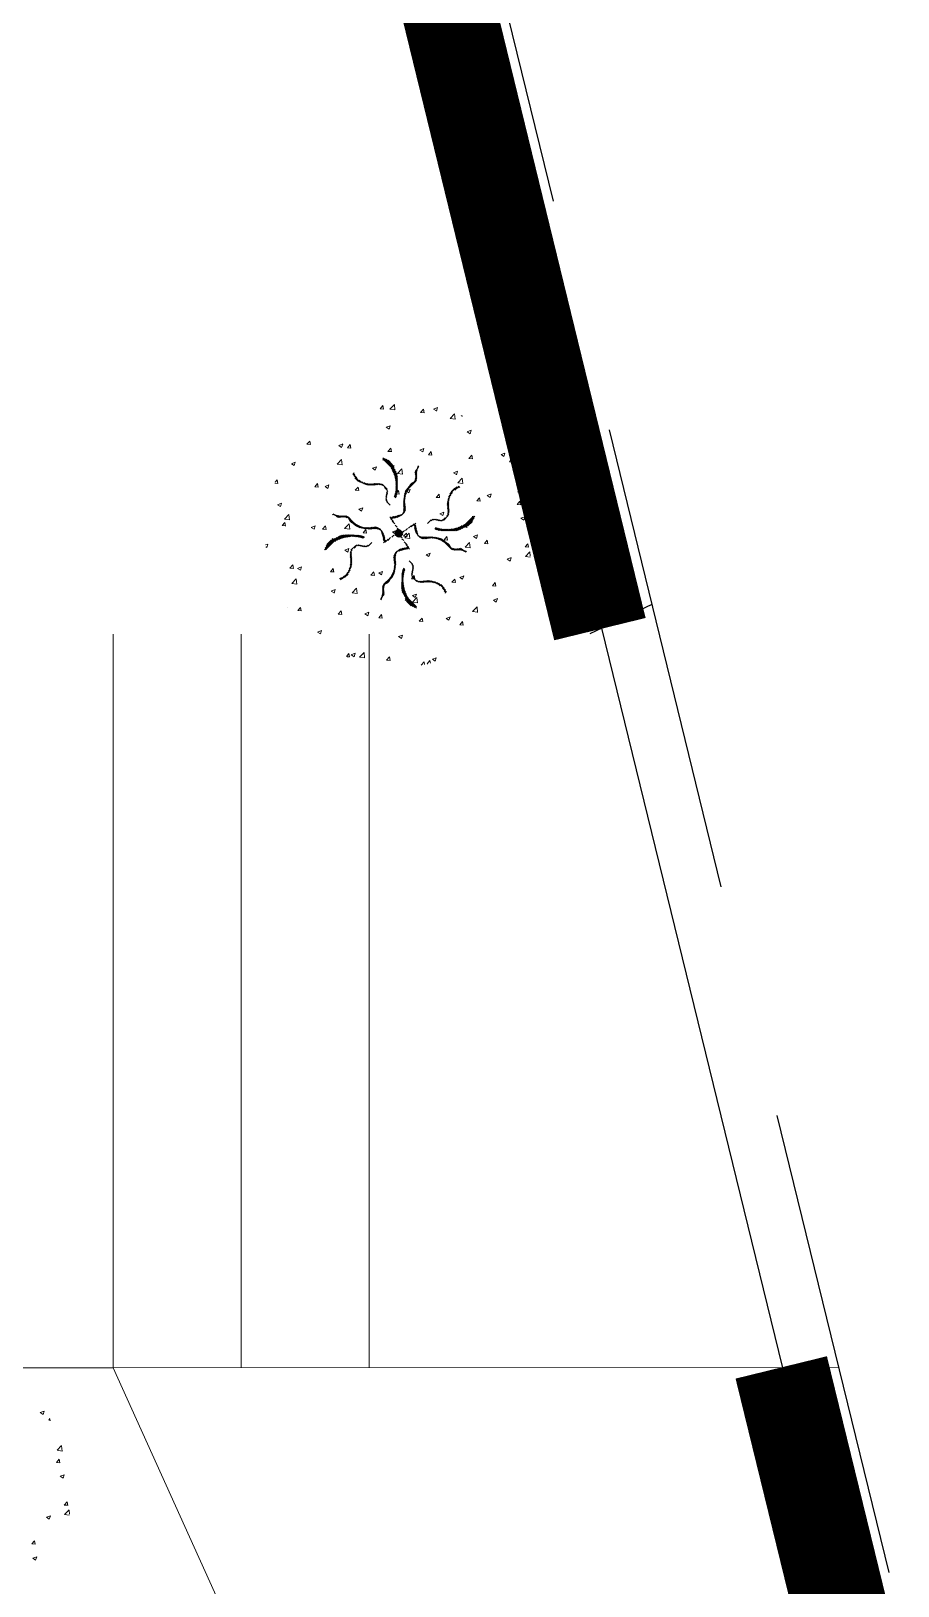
# Model space of a CAD drawing. Header units: metres. Extents: x -8 to 247, y -4 to 148.
# Drawn here: x 229.27 to 233.87, y 94.24 to 102.5 of the extents above; entities that cross this region are included whole.
import ezdxf

# ---------------------------------------------------------------- set-up
doc = ezdxf.new("R2010")
doc.units = ezdxf.units.M
doc.header["$LTSCALE"] = 5
doc.linetypes.add('DISCONTINU', pattern=[0.75, 0.5, -0.25])
doc.layers.add('800 Espace-vert', color=8, linetype='Continuous', lineweight=5)
doc.layers.add('801 ABRES JARDINS', color=8, linetype='Continuous', lineweight=0)
doc.layers.add('_contour jardin', color=3, linetype='Continuous')
doc.layers.add('limite de propriété', color=7, linetype='Continuous')

msp = doc.modelspace()

# ---------------------------------------------------------------- linework, layer by layer
at = {"layer": '800 Espace-vert', "color": 8, "linetype": 'Continuous'}
for p, q in [((229.7041, 95.402), (229.7041, 99.2987)), ((230.3841, 95.4022), (230.3841, 99.2987)), ((231.0641, 95.4025), (231.0641, 99.2987)), ((228.1702, 95.4013), (233.5583, 95.4035))]:
    msp.add_line(p, q, dxfattribs=at)
at = {"layer": '800 Espace-vert', "color": 8}
msp.add_lwpolyline([(239.6511, 60.6618), (235.4562, 73.6423), (234.1494, 83.4617), (234.014, 84.5575), (231.5675, 91.2779), (229.7041, 95.402), (229.7041, 95.402), (228.1702, 95.4013), (228.1702, 90.1552), (230.9441, 90.1552), (230.9441, 78.1052), (230.9441, 66.0552)], dxfattribs=at)
at = {"layer": '801 ABRES JARDINS', "color": 8}
for p, q in [((231.122, 100.4957), (231.1365, 100.5129)), ((231.122, 100.4957), (231.14, 100.4941)), ((231.14, 100.4939), (231.1365, 100.5127)), ((231.1741, 100.4944), (231.1975, 100.5188)), ((231.1741, 100.4944), (231.2008, 100.4903)), ((231.2008, 100.4901), (231.1975, 100.5186)), ((231.3372, 100.4769), (231.3517, 100.4941)), ((231.3372, 100.4769), (231.3552, 100.4753)), ((231.3552, 100.475), (231.3517, 100.4938)), ((231.4064, 100.4946), (231.4274, 100.5026)), ((231.4064, 100.4946), (231.4213, 100.4845)), ((231.4213, 100.4843), (231.4274, 100.5024)), ((231.4943, 100.4448), (231.5177, 100.4691)), ((231.4943, 100.4448), (231.521, 100.4406)), ((231.521, 100.4404), (231.5177, 100.4689)), ((231.5524, 100.458), (231.5547, 100.4608)), ((231.5524, 100.458), (231.5613, 100.4572)), ((231.1543, 100.3978), (231.1753, 100.4059)), ((231.1543, 100.3978), (231.1692, 100.3877)), ((231.1692, 100.3875), (231.1753, 100.4056)), ((231.5854, 100.3738), (231.6064, 100.3818)), ((231.5854, 100.3738), (231.6004, 100.3637)), ((231.6004, 100.3635), (231.6065, 100.3816)), ((230.7333, 100.3077), (230.7478, 100.3249)), ((230.7333, 100.3077), (230.7512, 100.3061)), ((230.7512, 100.3059), (230.7478, 100.3247)), ((230.9022, 100.301), (230.9232, 100.3091)), ((230.9022, 100.301), (230.9172, 100.291)), ((230.9172, 100.2907), (230.9232, 100.3089)), ((230.9485, 100.2888), (230.963, 100.3061)), ((230.9485, 100.2888), (230.9664, 100.2873)), ((230.9664, 100.287), (230.963, 100.3058)), ((231.1637, 100.27), (231.1781, 100.2873)), ((231.1816, 100.2682), (231.1781, 100.287)), ((231.3334, 100.277), (231.3544, 100.2851)), ((231.3334, 100.277), (231.3483, 100.267)), ((231.3483, 100.2667), (231.3544, 100.2848)), ((230.6502, 100.2043), (230.6712, 100.2124)), ((230.6502, 100.2043), (230.6651, 100.1942)), ((230.6651, 100.194), (230.6712, 100.2121)), ((230.8937, 100.2022), (230.9171, 100.2265)), ((230.8937, 100.2022), (230.9204, 100.198)), ((230.9204, 100.1978), (230.9171, 100.2263)), ((231.2023, 100.1695), (231.1362, 100.2356)), ((231.2076, 100.1589), (231.1367, 100.2298)), ((231.1379, 100.2232), (231.1371, 100.224)), ((231.1967, 100.1804), (231.1451, 100.232)), ((231.1924, 100.19), (231.1547, 100.2277)), ((231.1637, 100.27), (231.1816, 100.2685)), ((231.1885, 100.1992), (231.1644, 100.2233)), ((231.1965, 100.1912), (231.1927, 100.195)), ((231.328, 100.187), (231.3225, 100.1924)), ((231.3788, 100.2512), (231.3933, 100.2684)), ((231.3788, 100.2512), (231.3968, 100.2496)), ((231.3968, 100.2494), (231.3933, 100.2682)), ((231.594, 100.2324), (231.6085, 100.2496)), ((231.594, 100.2324), (231.612, 100.2308)), ((231.612, 100.2306), (231.6085, 100.2494)), ((231.7645, 100.253), (231.7855, 100.2611)), ((231.7645, 100.253), (231.7794, 100.2429)), ((231.7794, 100.2427), (231.7855, 100.2608)), ((231.8092, 100.2135), (231.8157, 100.2213)), ((231.8092, 100.2135), (231.8214, 100.2125)), ((230.5643, 100.1062), (230.5742, 100.1181)), ((230.5777, 100.099), (230.5742, 100.1178)), ((230.9981, 100.1297), (230.9769, 100.1509)), ((230.9884, 100.1448), (230.9792, 100.1539)), ((231.0185, 100.104), (230.9815, 100.1411)), ((230.9834, 100.1551), (230.9822, 100.1562)), ((231.0067, 100.1105), (230.9882, 100.1291)), ((231.0277, 100.1001), (231.0101, 100.1177)), ((231.0813, 100.1803), (231.1023, 100.1883)), ((231.0813, 100.1803), (231.0962, 100.1702)), ((231.0962, 100.17), (231.1023, 100.1881)), ((231.2112, 100.15), (231.1801, 100.181)), ((231.2132, 100.1426), (231.1868, 100.169)), ((231.2143, 100.1362), (231.1914, 100.1592)), ((231.1947, 100.1877), (231.1924, 100.19)), ((231.2149, 100.1304), (231.1948, 100.1504)), ((231.2152, 100.1248), (231.1976, 100.1424)), ((231.2152, 100.1194), (231.1997, 100.1349)), ((231.2152, 100.1142), (231.2015, 100.1279)), ((231.215, 100.109), (231.2029, 100.1212)), ((231.2149, 100.1038), (231.204, 100.1148)), ((231.2139, 100.1525), (231.2373, 100.1769)), ((231.2139, 100.1525), (231.2406, 100.1484)), ((231.2406, 100.1482), (231.2373, 100.1767)), ((231.3087, 100.1055), (231.3035, 100.1107)), ((231.311, 100.1085), (231.3054, 100.1141)), ((231.313, 100.1118), (231.3068, 100.1181)), ((231.3171, 100.1501), (231.3072, 100.16)), ((231.3172, 100.1448), (231.3075, 100.1544)), ((231.3147, 100.1154), (231.3078, 100.1224)), ((231.3173, 100.1552), (231.308, 100.1645)), ((231.3173, 100.1394), (231.3086, 100.148)), ((231.3159, 100.1195), (231.3086, 100.1268)), ((231.3167, 100.124), (231.3093, 100.1314)), ((231.3173, 100.134), (231.3095, 100.1418)), ((231.3177, 100.1601), (231.3097, 100.1682)), ((231.3172, 100.1289), (231.3097, 100.1363)), ((231.3185, 100.1646), (231.3118, 100.1714)), ((231.3196, 100.1689), (231.314, 100.1744)), ((231.3209, 100.1729), (231.3163, 100.1775)), ((231.3224, 100.1767), (231.3183, 100.1807)), ((231.3241, 100.1803), (231.32, 100.1843)), ((231.326, 100.1837), (231.3214, 100.1883)), ((231.5124, 100.1562), (231.5335, 100.1643)), ((231.5124, 100.1562), (231.5274, 100.1462)), ((231.5274, 100.1459), (231.5335, 100.1641)), ((231.5341, 100.1029), (231.5574, 100.1272)), ((231.5607, 100.0985), (231.5574, 100.127)), ((230.562, 100.1006), (230.5777, 100.0993)), ((230.7749, 100.082), (230.7894, 100.0993)), ((230.7749, 100.082), (230.7929, 100.0804)), ((230.7929, 100.0802), (230.7894, 100.099)), ((230.8292, 100.0835), (230.8502, 100.0916)), ((230.8292, 100.0835), (230.8442, 100.0734)), ((230.8442, 100.0732), (230.8503, 100.0913)), ((230.9901, 100.0632), (231.0046, 100.0804)), ((230.9901, 100.0632), (231.008, 100.0616)), ((231.008, 100.0614), (231.0046, 100.0802)), ((231.0363, 100.0968), (231.0251, 100.108)), ((231.0442, 100.0942), (231.0346, 100.1039)), ((231.0514, 100.0923), (231.0424, 100.1013)), ((231.0579, 100.0911), (231.0494, 100.0997)), ((231.064, 100.0904), (231.0557, 100.0986)), ((231.0697, 100.0899), (231.0617, 100.098)), ((231.0752, 100.0898), (231.0673, 100.0977)), ((231.0804, 100.0898), (231.0726, 100.0976)), ((231.0855, 100.09), (231.0778, 100.0978)), ((231.0905, 100.0904), (231.0828, 100.098)), ((231.0953, 100.0909), (231.0878, 100.0984)), ((231.1, 100.0914), (231.0928, 100.0987)), ((231.1047, 100.0921), (231.0978, 100.099)), ((231.1094, 100.0926), (231.1028, 100.0992)), ((231.1144, 100.093), (231.108, 100.0993)), ((231.1198, 100.0929), (231.1135, 100.0992)), ((231.1262, 100.0918), (231.1193, 100.0987)), ((231.1352, 100.0881), (231.1258, 100.0975)), ((231.1593, 100.0693), (231.1336, 100.095)), ((231.1616, 100.0617), (231.1451, 100.0782)), ((231.1568, 100.024), (231.1524, 100.0285)), ((231.1575, 100.0287), (231.1531, 100.033)), ((231.1584, 100.0331), (231.1539, 100.0376)), ((231.1594, 100.0374), (231.1547, 100.0421)), ((231.1604, 100.0417), (231.1556, 100.0465)), ((231.1612, 100.0461), (231.1565, 100.0508)), ((231.1619, 100.0508), (231.1574, 100.0553)), ((231.1622, 100.0558), (231.1576, 100.0604)), ((231.2057, 100.0229), (231.1971, 100.0315)), ((231.2071, 100.0267), (231.1985, 100.0354)), ((231.2085, 100.0307), (231.1998, 100.0394)), ((231.2097, 100.0348), (231.201, 100.0435)), ((231.2109, 100.0389), (231.202, 100.0478)), ((231.2119, 100.0432), (231.203, 100.0521)), ((231.2127, 100.0477), (231.2038, 100.0566)), ((231.2134, 100.0523), (231.2046, 100.0611)), ((231.2148, 100.0986), (231.2048, 100.1086)), ((231.2139, 100.0571), (231.2052, 100.0658)), ((231.2053, 100.0444), (231.2198, 100.0616)), ((231.2053, 100.0444), (231.2232, 100.0428)), ((231.2147, 100.0934), (231.2055, 100.1027)), ((231.2143, 100.0621), (231.2057, 100.0707)), ((231.2147, 100.0881), (231.2059, 100.0969)), ((231.2145, 100.0671), (231.206, 100.0756)), ((231.2147, 100.0828), (231.2062, 100.0913)), ((231.2146, 100.0723), (231.2062, 100.0807)), ((231.2147, 100.0775), (231.2063, 100.0859)), ((231.2232, 100.0426), (231.2198, 100.0614)), ((231.2547, 100.0216), (231.2489, 100.0274)), ((231.2555, 100.0262), (231.2496, 100.032)), ((231.2563, 100.0306), (231.2504, 100.0365)), ((231.2574, 100.0348), (231.2512, 100.041)), ((231.2586, 100.0389), (231.2522, 100.0453)), ((231.2599, 100.0429), (231.2532, 100.0496)), ((231.2614, 100.0468), (231.2544, 100.0537)), ((231.263, 100.0505), (231.2558, 100.0576)), ((231.2647, 100.0541), (231.2574, 100.0613)), ((231.2665, 100.0575), (231.2593, 100.0648)), ((231.2604, 100.0595), (231.2814, 100.0675)), ((231.2604, 100.0595), (231.2753, 100.0494)), ((231.2684, 100.0609), (231.2613, 100.068)), ((231.2704, 100.0642), (231.2635, 100.0711)), ((231.2725, 100.0674), (231.2659, 100.0741)), ((231.2747, 100.0705), (231.2682, 100.077)), ((231.277, 100.0735), (231.2706, 100.0799)), ((231.2794, 100.0765), (231.273, 100.0829)), ((231.2819, 100.0793), (231.2753, 100.0859)), ((231.2753, 100.0492), (231.2814, 100.0673)), ((231.2844, 100.0821), (231.2774, 100.089)), ((231.287, 100.0848), (231.2795, 100.0922)), ((231.2897, 100.0874), (231.2817, 100.0954)), ((231.2924, 100.09), (231.2842, 100.0982)), ((231.2952, 100.0925), (231.287, 100.1006)), ((231.298, 100.095), (231.2904, 100.1026)), ((231.3008, 100.0975), (231.294, 100.1043)), ((231.3036, 100.1), (231.2976, 100.106)), ((231.3062, 100.1027), (231.3009, 100.108)), ((231.4205, 100.0255), (231.4349, 100.0428)), ((231.4384, 100.0237), (231.4349, 100.0425)), ((231.4833, 100.0179), (231.493, 100.0275)), ((231.4859, 100.0258), (231.4971, 100.037)), ((231.4892, 100.0344), (231.5069, 100.052)), ((231.4932, 100.0436), (231.5302, 100.0806)), ((231.4996, 100.0554), (231.5182, 100.0739)), ((231.5188, 100.064), (231.54, 100.0852)), ((231.5339, 100.0737), (231.543, 100.0829)), ((231.5341, 100.1029), (231.5607, 100.0987)), ((231.5442, 100.0787), (231.5453, 100.0799)), ((231.6915, 100.0355), (231.7125, 100.0435)), ((231.6915, 100.0355), (231.7064, 100.0254)), ((231.7064, 100.0251), (231.7125, 100.0433)), ((231.8542, 100.0532), (231.8776, 100.0776)), ((231.8542, 100.0532), (231.8809, 100.0491)), ((231.8809, 100.0489), (231.8776, 100.0774)), ((230.5772, 99.9867), (230.5982, 99.9948)), ((230.5772, 99.9867), (230.5921, 99.9767)), ((230.5921, 99.9764), (230.5982, 99.9946)), ((231.0083, 99.9627), (231.0293, 99.9708)), ((231.0083, 99.9627), (231.0232, 99.9527)), ((231.0232, 99.9524), (231.0293, 99.9705)), ((231.1577, 100.0126), (231.1517, 100.0186)), ((231.1567, 100.0189), (231.1518, 100.0237)), ((231.1616, 100.0034), (231.1525, 100.0125)), ((231.1757, 99.9839), (231.1557, 100.0039)), ((231.2495, 99.9419), (231.2444, 99.9471)), ((231.2517, 99.945), (231.2455, 99.9513)), ((231.2546, 99.9899), (231.2461, 99.9984)), ((231.2541, 99.9957), (231.2462, 100.0036)), ((231.2555, 99.9837), (231.2462, 99.993)), ((231.2537, 99.9484), (231.2462, 99.9558)), ((231.2564, 99.9775), (231.2465, 99.9874)), ((231.2537, 100.0014), (231.2466, 100.0085)), ((231.2553, 99.9521), (231.2467, 99.9606)), ((231.2571, 99.9715), (231.2468, 99.9818)), ((231.2574, 99.9659), (231.247, 99.9763)), ((231.2565, 99.9562), (231.247, 99.9657)), ((231.2537, 100.0067), (231.2471, 100.0133)), ((231.2572, 99.9608), (231.2471, 99.9709)), ((231.2538, 100.0119), (231.2476, 100.0181)), ((231.2542, 100.0168), (231.2483, 100.0228)), ((231.4205, 100.0255), (231.4384, 100.024)), ((231.4395, 99.9387), (231.4605, 99.9468)), ((231.4544, 99.9284), (231.4605, 99.9465)), ((231.4789, 99.9869), (231.4868, 99.9948)), ((231.4789, 99.9817), (231.4867, 99.9895)), ((231.4791, 99.9924), (231.4871, 100.0004)), ((231.4792, 99.9766), (231.4869, 99.9843)), ((231.4795, 99.9981), (231.4877, 100.0064)), ((231.4795, 99.9716), (231.4872, 99.9793)), ((231.48, 99.9668), (231.4875, 99.9743)), ((231.4802, 100.0042), (231.4888, 100.0127)), ((231.4806, 99.9621), (231.4878, 99.9693)), ((231.4812, 99.9574), (231.4881, 99.9643)), ((231.4815, 100.0107), (231.4904, 100.0197)), ((231.4817, 99.9527), (231.4884, 99.9593)), ((231.482, 99.9423), (231.4883, 99.9486)), ((231.4821, 99.9477), (231.4885, 99.9541)), ((231.6356, 100.0067), (231.6501, 100.0239)), ((231.6356, 100.0067), (231.6536, 100.0051)), ((231.6536, 100.0049), (231.6501, 100.0237)), ((231.8508, 99.9879), (231.8653, 100.0051)), ((231.8508, 99.9879), (231.8688, 99.9863)), ((231.8688, 99.9861), (231.8653, 100.0049)), ((230.6014, 99.8752), (230.6158, 99.8924)), ((230.6014, 99.8752), (230.6193, 99.8736)), ((230.6133, 99.9099), (230.6367, 99.9343)), ((230.6133, 99.9099), (230.64, 99.9058)), ((230.6193, 99.8734), (230.6158, 99.8922)), ((230.64, 99.9056), (230.6367, 99.9341)), ((230.7562, 99.866), (230.7773, 99.874)), ((230.7562, 99.866), (230.7712, 99.8559)), ((230.7712, 99.8557), (230.7773, 99.8738)), ((230.8166, 99.8564), (230.831, 99.8736)), ((230.8345, 99.8545), (230.831, 99.8734)), ((230.8751, 99.9388), (230.8697, 99.9334)), ((230.8784, 99.9368), (230.8738, 99.9323)), ((230.8818, 99.935), (230.8778, 99.9309)), ((230.8854, 99.9333), (230.8814, 99.9292)), ((230.8892, 99.9318), (230.8846, 99.9272)), ((230.8932, 99.9304), (230.8877, 99.9249)), ((230.8975, 99.9294), (230.8907, 99.9227)), ((230.902, 99.9286), (230.8939, 99.9206)), ((230.9069, 99.9282), (230.8976, 99.9189)), ((230.912, 99.928), (230.9021, 99.9181)), ((230.9173, 99.928), (230.9077, 99.9184)), ((230.9227, 99.9281), (230.9141, 99.9195)), ((230.9281, 99.9282), (230.9203, 99.9204)), ((230.9332, 99.928), (230.9258, 99.9206)), ((230.9381, 99.9276), (230.9307, 99.9202)), ((230.9335, 99.8603), (230.9569, 99.8846)), ((230.9426, 99.9268), (230.9353, 99.9195)), ((230.9467, 99.9256), (230.9397, 99.9186)), ((230.9503, 99.9239), (230.944, 99.9176)), ((230.9536, 99.9219), (230.948, 99.9163)), ((230.9566, 99.9196), (230.9514, 99.9144)), ((230.9594, 99.9171), (230.9541, 99.9118)), ((230.9621, 99.9144), (230.9561, 99.9085)), ((230.9602, 99.8559), (230.9569, 99.8844)), ((230.9646, 99.9117), (230.9578, 99.9049)), ((230.9671, 99.9089), (230.9595, 99.9013)), ((230.9696, 99.9061), (230.9615, 99.8979)), ((230.9721, 99.9033), (230.9639, 99.8951)), ((230.9747, 99.9006), (230.9667, 99.8926)), ((230.9773, 99.8979), (230.9699, 99.8904)), ((230.98, 99.8953), (230.9731, 99.8883)), ((230.9828, 99.8927), (230.9762, 99.8861)), ((230.9856, 99.8903), (230.9792, 99.8839)), ((230.9886, 99.8879), (230.9822, 99.8815)), ((230.9916, 99.8856), (230.9851, 99.8791)), ((230.9947, 99.8834), (230.988, 99.8767)), ((230.9979, 99.8813), (230.991, 99.8744)), ((231.0012, 99.8793), (230.9941, 99.8722)), ((231.0046, 99.8774), (230.9973, 99.8702)), ((231.008, 99.8756), (231.0008, 99.8683)), ((231.0116, 99.8739), (231.0045, 99.8667)), ((231.0153, 99.8723), (231.0084, 99.8653)), ((231.0192, 99.8708), (231.0125, 99.8641)), ((231.0232, 99.8695), (231.0168, 99.8631)), ((231.0273, 99.8683), (231.0211, 99.8621)), ((231.0315, 99.8672), (231.0256, 99.8613)), ((231.0359, 99.8663), (231.0301, 99.8605)), ((231.0405, 99.8656), (231.0347, 99.8598)), ((231.0453, 99.8651), (231.0393, 99.8591)), ((231.0502, 99.8647), (231.044, 99.8585)), ((231.0554, 99.8646), (231.0488, 99.858)), ((231.0607, 99.8646), (231.0536, 99.8575)), ((231.0664, 99.8649), (231.0585, 99.8571)), ((231.0722, 99.8655), (231.0637, 99.857)), ((231.0784, 99.8664), (231.0691, 99.8571)), ((231.0846, 99.8673), (231.0747, 99.8573)), ((231.0906, 99.868), (231.0803, 99.8577)), ((231.0962, 99.8683), (231.0858, 99.8579)), ((231.1013, 99.8681), (231.0912, 99.858)), ((231.1059, 99.8674), (231.0964, 99.8579)), ((231.11, 99.8662), (231.1015, 99.8576)), ((231.1137, 99.8645), (231.1063, 99.8571)), ((231.1171, 99.8626), (231.1108, 99.8563)), ((231.1865, 99.9095), (231.1732, 99.9228)), ((231.1933, 99.8974), (231.1773, 99.9134)), ((231.1871, 99.9143), (231.1822, 99.9191)), ((231.1919, 99.9147), (231.1839, 99.9227)), ((231.2009, 99.8845), (231.1861, 99.8993)), ((231.1966, 99.9153), (231.1887, 99.9232)), ((231.2013, 99.9159), (231.1935, 99.9237)), ((231.2058, 99.9167), (231.1981, 99.9244)), ((231.2101, 99.9177), (231.2025, 99.9253)), ((231.2132, 99.8669), (231.2026, 99.8775)), ((231.2143, 99.9189), (231.2067, 99.9265)), ((231.2182, 99.9202), (231.2107, 99.9278)), ((231.2208, 99.854), (231.2126, 99.8622)), ((231.222, 99.9217), (231.2146, 99.9292)), ((231.2257, 99.9234), (231.2186, 99.9305)), ((231.2292, 99.9252), (231.2228, 99.9316)), ((231.2325, 99.9271), (231.2271, 99.9326)), ((231.2358, 99.9292), (231.2312, 99.9337)), ((231.2388, 99.9314), (231.235, 99.9352)), ((231.2418, 99.9338), (231.2383, 99.9373)), ((231.2445, 99.9363), (231.2409, 99.94)), ((231.2471, 99.939), (231.2429, 99.9433)), ((231.2736, 99.8612), (231.2884, 99.876)), ((231.2865, 99.8688), (231.3025, 99.8848)), ((231.2986, 99.8756), (231.312, 99.8889)), ((231.3034, 99.875), (231.3083, 99.8799)), ((231.3038, 99.8702), (231.3119, 99.8782)), ((231.3044, 99.8655), (231.3123, 99.8734)), ((231.3051, 99.8608), (231.3129, 99.8686)), ((231.3059, 99.8563), (231.3136, 99.864)), ((231.373, 99.8864), (231.393, 99.9064)), ((231.3925, 99.9005), (231.4016, 99.9096)), ((231.4017, 99.9044), (231.4077, 99.9104)), ((231.408, 99.9054), (231.4129, 99.9103)), ((231.412, 99.8564), (231.4206, 99.865)), ((231.4131, 99.9053), (231.4176, 99.9097)), ((231.4159, 99.855), (231.4245, 99.8636)), ((231.4178, 99.9046), (231.4221, 99.909)), ((231.4198, 99.8536), (231.4285, 99.8623)), ((231.4222, 99.9037), (231.4267, 99.9082)), ((231.4239, 99.8524), (231.4326, 99.8611)), ((231.4265, 99.9027), (231.4312, 99.9074)), ((231.4308, 99.9017), (231.4356, 99.9065)), ((231.4352, 99.9009), (231.44, 99.9056)), ((231.4395, 99.9387), (231.4544, 99.9286)), ((231.4399, 99.9002), (231.4444, 99.9047)), ((231.4449, 99.8999), (231.4495, 99.9045)), ((231.4508, 99.9005), (231.4673, 99.917)), ((231.4584, 99.9028), (231.4841, 99.9285)), ((231.4772, 99.9269), (231.4866, 99.9363)), ((231.4809, 99.9359), (231.4878, 99.9428)), ((231.5085, 99.8469), (231.524, 99.8624)), ((231.5139, 99.8469), (231.5315, 99.8645)), ((231.5195, 99.8472), (231.5395, 99.8673)), ((231.5254, 99.8478), (231.5483, 99.8707)), ((231.5318, 99.8489), (231.5581, 99.8753)), ((231.5391, 99.8509), (231.5702, 99.882)), ((231.548, 99.8545), (231.6189, 99.9254)), ((231.5586, 99.8598), (231.6247, 99.9259)), ((231.5695, 99.8654), (231.6211, 99.917)), ((231.5768, 99.8674), (231.5791, 99.8697)), ((231.5791, 99.8697), (231.6168, 99.9074)), ((231.5803, 99.8656), (231.5841, 99.8694)), ((231.5883, 99.8736), (231.6124, 99.8977)), ((231.6123, 99.9242), (231.6131, 99.925)), ((231.8706, 99.9147), (231.8916, 99.9227)), ((231.8706, 99.9147), (231.8855, 99.9046)), ((231.8855, 99.9044), (231.8916, 99.9225)), ((230.8166, 99.8564), (230.8345, 99.8548)), ((230.8926, 99.8131), (230.8265, 99.7471)), ((230.8817, 99.8075), (230.8301, 99.7559)), ((230.9032, 99.8185), (230.8323, 99.7476)), ((230.8721, 99.8032), (230.8344, 99.7656)), ((230.8629, 99.7993), (230.8388, 99.7752)), ((230.8709, 99.8074), (230.8671, 99.8036)), ((230.8744, 99.8056), (230.8721, 99.8032)), ((230.9121, 99.8221), (230.8811, 99.791)), ((230.9195, 99.8241), (230.8931, 99.7977)), ((230.9259, 99.8252), (230.9029, 99.8023)), ((230.9317, 99.8258), (230.9117, 99.8057)), ((230.9373, 99.826), (230.9197, 99.8084)), ((230.9427, 99.8261), (230.9272, 99.8106)), ((230.9335, 99.8603), (230.9602, 99.8561)), ((230.9479, 99.8261), (230.9342, 99.8123)), ((230.9531, 99.8259), (230.9409, 99.8138)), ((230.9583, 99.8258), (230.9473, 99.8149)), ((230.9635, 99.8257), (230.9535, 99.8157)), ((230.9687, 99.8256), (230.9594, 99.8164)), ((230.974, 99.8256), (230.9652, 99.8168)), ((230.9793, 99.8256), (230.9708, 99.8171)), ((230.9846, 99.8256), (230.9762, 99.8172)), ((230.9898, 99.8255), (230.9814, 99.8171)), ((230.995, 99.8254), (230.9865, 99.8169)), ((231, 99.8251), (230.9914, 99.8165)), ((231.005, 99.8248), (230.9963, 99.8161)), ((231.0098, 99.8242), (231.001, 99.8155)), ((231.0144, 99.8236), (231.0055, 99.8147)), ((231.0189, 99.8227), (231.01, 99.8139)), ((231.0232, 99.8217), (231.0143, 99.8129)), ((231.0273, 99.8206), (231.0186, 99.8119)), ((231.0314, 99.8194), (231.0227, 99.8107)), ((231.0354, 99.818), (231.0267, 99.8094)), ((231.0392, 99.8166), (231.0306, 99.808)), ((231.0317, 99.8375), (231.0462, 99.8548)), ((231.0317, 99.8375), (231.0497, 99.836)), ((231.0497, 99.8357), (231.0462, 99.8545)), ((231.0782, 99.7866), (231.0582, 99.7666)), ((231.1202, 99.8604), (231.115, 99.8552)), ((231.1231, 99.858), (231.1188, 99.8538)), ((231.1258, 99.8554), (231.1221, 99.8518)), ((231.1283, 99.8526), (231.1248, 99.8492)), ((231.1307, 99.8497), (231.1269, 99.8459)), ((231.1329, 99.8466), (231.1284, 99.8421)), ((231.135, 99.8434), (231.1295, 99.8379)), ((231.1369, 99.8401), (231.1305, 99.8337)), ((231.1387, 99.8366), (231.1316, 99.8295)), ((231.1404, 99.8329), (231.1329, 99.8255)), ((231.1419, 99.8291), (231.1343, 99.8215)), ((231.1432, 99.8251), (231.1356, 99.8176)), ((231.1444, 99.821), (231.1368, 99.8134)), ((231.1454, 99.8167), (231.1377, 99.809)), ((231.1462, 99.8122), (231.1384, 99.8044)), ((231.1468, 99.8075), (231.1389, 99.7996)), ((231.1526, 99.7974), (231.1393, 99.784)), ((231.1474, 99.8028), (231.1394, 99.7948)), ((231.1478, 99.7979), (231.143, 99.793)), ((231.1647, 99.8042), (231.1487, 99.7882)), ((231.1776, 99.8118), (231.1628, 99.797)), ((231.1952, 99.8241), (231.1846, 99.8135)), ((231.1874, 99.8419), (231.2084, 99.85)), ((231.1874, 99.8419), (231.2023, 99.8319)), ((231.199, 99.8343), (231.2204, 99.8557)), ((231.1993, 99.8399), (231.2153, 99.8559)), ((231.1999, 99.83), (231.2247, 99.8547)), ((231.2081, 99.8317), (231.1999, 99.8235)), ((231.2016, 99.8263), (231.2286, 99.8533)), ((231.2023, 99.8316), (231.2084, 99.8498)), ((231.2037, 99.8232), (231.2318, 99.8512)), ((231.2063, 99.8204), (231.2343, 99.8484)), ((231.2092, 99.818), (231.2367, 99.8455)), ((231.2107, 99.829), (231.2098, 99.8281)), ((231.2126, 99.8161), (231.2405, 99.844)), ((231.2164, 99.8146), (231.2513, 99.8495)), ((231.2181, 99.8514), (231.2172, 99.8523)), ((231.2209, 99.8138), (231.2435, 99.8364)), ((231.2266, 99.8142), (231.2419, 99.8295)), ((231.2304, 99.819), (231.2386, 99.8108)), ((231.2331, 99.8216), (231.234, 99.8207)), ((231.238, 99.8061), (231.2486, 99.7955)), ((231.2405, 99.844), (231.2414, 99.8449)), ((231.2469, 99.8187), (231.2614, 99.8359)), ((231.2469, 99.8187), (231.2648, 99.8171)), ((231.2503, 99.7885), (231.2651, 99.7737)), ((231.2537, 99.8106), (231.277, 99.835)), ((231.2537, 99.8106), (231.2803, 99.8065)), ((231.256, 99.8489), (231.2666, 99.8595)), ((231.2649, 99.8169), (231.2614, 99.8357)), ((231.2803, 99.8063), (231.277, 99.8348)), ((231.3068, 99.852), (231.3145, 99.8596)), ((231.308, 99.8479), (231.3156, 99.8554)), ((231.3093, 99.8439), (231.3169, 99.8514)), ((231.3108, 99.8401), (231.3183, 99.8475)), ((231.3125, 99.8364), (231.3196, 99.8435)), ((231.3143, 99.8329), (231.3207, 99.8393)), ((231.3162, 99.8296), (231.3217, 99.835)), ((231.3183, 99.8264), (231.3229, 99.8309)), ((231.3205, 99.8233), (231.3244, 99.8271)), ((231.3229, 99.8203), (231.3264, 99.8238)), ((231.3254, 99.8176), (231.3291, 99.8212)), ((231.3281, 99.815), (231.3324, 99.8192)), ((231.331, 99.8126), (231.3362, 99.8177)), ((231.3342, 99.8104), (231.3404, 99.8166)), ((231.3375, 99.8084), (231.345, 99.8159)), ((231.3412, 99.8068), (231.3498, 99.8154)), ((231.3453, 99.8056), (231.3548, 99.8151)), ((231.3499, 99.8049), (231.36, 99.815)), ((231.355, 99.8047), (231.3654, 99.8151)), ((231.3606, 99.805), (231.3709, 99.8153)), ((231.3666, 99.8057), (231.3765, 99.8156)), ((231.3728, 99.8066), (231.3821, 99.8159)), ((231.379, 99.8075), (231.3875, 99.816)), ((231.3849, 99.808), (231.3927, 99.8159)), ((231.3905, 99.8084), (231.3976, 99.8155)), ((231.3959, 99.8084), (231.4024, 99.815)), ((231.401, 99.8083), (231.4072, 99.8145)), ((231.4059, 99.8079), (231.4119, 99.8138)), ((231.4107, 99.8074), (231.4165, 99.8132)), ((231.4153, 99.8066), (231.4211, 99.8125)), ((231.4197, 99.8058), (231.4256, 99.8117)), ((231.4239, 99.8047), (231.4301, 99.8109)), ((231.428, 99.8512), (231.4369, 99.8601)), ((231.4281, 99.8035), (231.4345, 99.8099)), ((231.432, 99.8022), (231.4387, 99.8089)), ((231.4324, 99.8502), (231.4412, 99.8591)), ((231.4359, 99.8007), (231.4428, 99.8077)), ((231.4368, 99.8494), (231.4457, 99.8583)), ((231.4396, 99.7991), (231.4467, 99.8063)), ((231.4415, 99.8487), (231.4503, 99.8575)), ((231.4432, 99.7974), (231.4504, 99.8047)), ((231.4463, 99.8482), (231.455, 99.8569)), ((231.4467, 99.7956), (231.4539, 99.8028)), ((231.45, 99.7937), (231.4571, 99.8008)), ((231.4512, 99.8478), (231.4598, 99.8564)), ((231.4533, 99.7917), (231.4602, 99.7986)), ((231.4562, 99.8476), (231.4647, 99.8561)), ((231.4565, 99.7896), (231.4632, 99.7962)), ((231.4596, 99.7874), (231.4661, 99.7939)), ((231.4614, 99.8475), (231.4698, 99.8559)), ((231.4621, 99.7999), (231.4766, 99.8171)), ((231.4621, 99.7999), (231.48, 99.7983)), ((231.4626, 99.7851), (231.4691, 99.7915)), ((231.4656, 99.7827), (231.472, 99.7891)), ((231.4666, 99.8474), (231.4751, 99.8558)), ((231.4684, 99.7802), (231.475, 99.7868)), ((231.4712, 99.7777), (231.4782, 99.7847)), ((231.4719, 99.8474), (231.4805, 99.8559)), ((231.4739, 99.7751), (231.4814, 99.7826)), ((231.4765, 99.7724), (231.4845, 99.7804)), ((231.48, 99.7981), (231.4766, 99.8169)), ((231.4772, 99.8474), (231.486, 99.8562)), ((231.4825, 99.8474), (231.4918, 99.8566)), ((231.4878, 99.8473), (231.4977, 99.8573)), ((231.493, 99.8472), (231.5039, 99.8581)), ((231.4981, 99.8471), (231.5103, 99.8592)), ((231.5033, 99.8469), (231.517, 99.8606)), ((231.5738, 99.761), (231.5972, 99.7853)), ((231.6005, 99.7566), (231.5972, 99.7851)), ((231.6185, 99.8179), (231.6395, 99.826)), ((231.6185, 99.8179), (231.6334, 99.8078)), ((231.6335, 99.8076), (231.6395, 99.8257)), ((231.6773, 99.7811), (231.6917, 99.7983)), ((231.6773, 99.7811), (231.6952, 99.7795)), ((231.6952, 99.7792), (231.6917, 99.7981)), ((231.8925, 99.7622), (231.9069, 99.7795)), ((231.9104, 99.7604), (231.9069, 99.7792)), ((230.5129, 99.7725), (230.5252, 99.7773)), ((230.5138, 99.7627), (230.5191, 99.7591)), ((230.5191, 99.7589), (230.5252, 99.777)), ((230.8389, 99.7488), (230.8381, 99.748)), ((230.9353, 99.7452), (230.9563, 99.7532)), ((230.9353, 99.7452), (230.9502, 99.7351)), ((230.9502, 99.7349), (230.9563, 99.753)), ((230.9691, 99.7253), (230.9628, 99.7189)), ((230.9692, 99.7307), (230.9629, 99.7244)), ((230.9695, 99.7203), (230.9629, 99.7137)), ((230.97, 99.7156), (230.9631, 99.7086)), ((230.9703, 99.737), (230.9634, 99.7302)), ((230.9707, 99.7109), (230.9634, 99.7036)), ((230.9712, 99.7062), (230.9637, 99.6987)), ((230.9717, 99.7013), (230.9641, 99.6937)), ((230.9721, 99.6964), (230.9643, 99.6887)), ((230.974, 99.7461), (230.9646, 99.7366)), ((230.9928, 99.7702), (230.9671, 99.7445)), ((231.0004, 99.7725), (230.9839, 99.756)), ((231.0063, 99.773), (231.0017, 99.7685)), ((231.0113, 99.7728), (231.0068, 99.7683)), ((231.016, 99.7721), (231.0113, 99.7674)), ((231.0204, 99.7712), (231.0156, 99.7665)), ((231.0247, 99.7702), (231.02, 99.7656)), ((231.029, 99.7693), (231.0245, 99.7648)), ((231.0334, 99.7684), (231.0291, 99.764)), ((231.0381, 99.7677), (231.0336, 99.7633)), ((231.0432, 99.7676), (231.0384, 99.7627)), ((231.0495, 99.7686), (231.0435, 99.7626)), ((231.0587, 99.7724), (231.0496, 99.7634)), ((231.1938, 99.7071), (231.2042, 99.6967)), ((231.194, 99.7122), (231.2041, 99.7021)), ((231.1941, 99.7015), (231.2044, 99.6912)), ((231.1947, 99.7168), (231.2042, 99.7073)), ((231.1959, 99.7209), (231.2045, 99.7123)), ((231.1976, 99.7246), (231.205, 99.7171)), ((231.1995, 99.7279), (231.2058, 99.7217)), ((231.2017, 99.7311), (231.2069, 99.7259)), ((231.2041, 99.734), (231.2083, 99.7297)), ((231.2067, 99.7367), (231.2103, 99.733)), ((231.2095, 99.7392), (231.2129, 99.7357)), ((231.2124, 99.7416), (231.2162, 99.7377)), ((231.2155, 99.7438), (231.22, 99.7392)), ((231.2187, 99.7459), (231.2242, 99.7404)), ((231.222, 99.7478), (231.2284, 99.7414)), ((231.2255, 99.7496), (231.2326, 99.7425)), ((231.2292, 99.7513), (231.2366, 99.7438)), ((231.233, 99.7528), (231.2406, 99.7452)), ((231.237, 99.7541), (231.2445, 99.7465)), ((231.2411, 99.7553), (231.2487, 99.7476)), ((231.2454, 99.7562), (231.2531, 99.7485)), ((231.2499, 99.757), (231.2577, 99.7492)), ((231.2546, 99.7577), (231.2625, 99.7498)), ((231.2579, 99.7756), (231.2739, 99.7596)), ((231.2593, 99.7583), (231.2673, 99.7502)), ((231.2642, 99.7587), (231.2691, 99.7538)), ((231.2647, 99.7635), (231.2781, 99.7501)), ((231.3665, 99.7211), (231.3875, 99.7292)), ((231.3665, 99.7211), (231.3814, 99.7111)), ((231.3814, 99.7108), (231.3875, 99.729)), ((231.4791, 99.7697), (231.4873, 99.7779)), ((231.4816, 99.7669), (231.4898, 99.7751)), ((231.4841, 99.7641), (231.4917, 99.7717)), ((231.4866, 99.7613), (231.4934, 99.7681)), ((231.4891, 99.7585), (231.4951, 99.7645)), ((231.4918, 99.7559), (231.4971, 99.7612)), ((231.4946, 99.7534), (231.4998, 99.7586)), ((231.4976, 99.7511), (231.5032, 99.7567)), ((231.5009, 99.7491), (231.5072, 99.7553)), ((231.5046, 99.7474), (231.5115, 99.7543)), ((231.5086, 99.7462), (231.5159, 99.7535)), ((231.5131, 99.7454), (231.5205, 99.7528)), ((231.518, 99.7449), (231.5255, 99.7524)), ((231.5231, 99.7448), (231.5309, 99.7526)), ((231.5285, 99.7448), (231.5371, 99.7535)), ((231.5339, 99.7449), (231.5435, 99.7546)), ((231.5392, 99.745), (231.5492, 99.7549)), ((231.5444, 99.7448), (231.5536, 99.7541)), ((231.5492, 99.7444), (231.5573, 99.7524)), ((231.5538, 99.7436), (231.5605, 99.7503)), ((231.558, 99.7425), (231.5635, 99.7481)), ((231.562, 99.7412), (231.5666, 99.7458)), ((231.5658, 99.7397), (231.5698, 99.7438)), ((231.5694, 99.738), (231.5734, 99.7421)), ((231.5728, 99.7361), (231.5774, 99.7407)), ((231.5738, 99.761), (231.6005, 99.7568)), ((231.5761, 99.7341), (231.5816, 99.7396)), ((231.7976, 99.6971), (231.8186, 99.7052)), ((231.7976, 99.6971), (231.8125, 99.6871)), ((231.8125, 99.6868), (231.8186, 99.7049)), ((231.8925, 99.7622), (231.9104, 99.7607)), ((231.894, 99.7113), (231.9174, 99.7357)), ((231.894, 99.7113), (231.919, 99.7074)), ((231.92, 99.7131), (231.9174, 99.7355)), ((230.643, 99.6495), (230.6575, 99.6668)), ((230.643, 99.6495), (230.6609, 99.648)), ((230.6609, 99.6477), (230.6575, 99.6665)), ((230.6833, 99.6484), (230.7043, 99.6565)), ((230.6833, 99.6484), (230.6982, 99.6383)), ((230.6982, 99.6381), (230.7043, 99.6562)), ((230.8582, 99.6307), (230.8726, 99.6479)), ((230.8582, 99.6307), (230.8761, 99.6291)), ((230.8761, 99.6289), (230.8727, 99.6477)), ((230.9581, 99.6294), (230.921, 99.5923)), ((230.9516, 99.6176), (230.933, 99.599)), ((230.962, 99.6386), (230.9444, 99.621)), ((230.9653, 99.6472), (230.9541, 99.636)), ((230.9679, 99.6551), (230.9582, 99.6454)), ((230.9698, 99.6623), (230.9608, 99.6533)), ((230.971, 99.6688), (230.9624, 99.6603)), ((230.9717, 99.6749), (230.9635, 99.6666)), ((230.9722, 99.6806), (230.9641, 99.6726)), ((230.9723, 99.6861), (230.9644, 99.6782)), ((230.9723, 99.6913), (230.9645, 99.6835)), ((231.0734, 99.6119), (231.0878, 99.6291)), ((231.0913, 99.6101), (231.0878, 99.6289)), ((231.1144, 99.6244), (231.1354, 99.6324)), ((231.1144, 99.6244), (231.1293, 99.6143)), ((231.1293, 99.6141), (231.1354, 99.6322)), ((231.1847, 99.6154), (231.1919, 99.6082)), ((231.1865, 99.6189), (231.1938, 99.6117)), ((231.1882, 99.6225), (231.1954, 99.6154)), ((231.1898, 99.6262), (231.1968, 99.6193)), ((231.1913, 99.6301), (231.198, 99.6234)), ((231.1926, 99.634), (231.199, 99.6276)), ((231.1938, 99.6382), (231.2, 99.632)), ((231.1948, 99.6955), (231.2048, 99.6856)), ((231.1949, 99.6424), (231.2008, 99.6365)), ((231.1957, 99.6893), (231.205, 99.68)), ((231.1958, 99.6468), (231.2016, 99.641)), ((231.1965, 99.6514), (231.2023, 99.6456)), ((231.1966, 99.6831), (231.2051, 99.6746)), ((231.197, 99.6562), (231.203, 99.6502)), ((231.1972, 99.6772), (231.205, 99.6694)), ((231.1974, 99.6611), (231.2036, 99.6549)), ((231.1975, 99.6716), (231.2046, 99.6645)), ((231.1975, 99.6662), (231.2041, 99.6597)), ((231.2373, 99.6158), (231.246, 99.6071)), ((231.2379, 99.6206), (231.2466, 99.6118)), ((231.2385, 99.6253), (231.2474, 99.6164)), ((231.2394, 99.6297), (231.2482, 99.6209)), ((231.2404, 99.6341), (231.2492, 99.6252)), ((231.2415, 99.6382), (231.2502, 99.6295)), ((231.2427, 99.6423), (231.2514, 99.6336)), ((231.2441, 99.6462), (231.2527, 99.6376)), ((231.2455, 99.6501), (231.2541, 99.6415)), ((231.2755, 99.6891), (231.2955, 99.6691)), ((231.2891, 99.6172), (231.2936, 99.6126)), ((231.2893, 99.6222), (231.2938, 99.6177)), ((231.2897, 99.6696), (231.2987, 99.6605)), ((231.29, 99.6269), (231.2947, 99.6221)), ((231.2909, 99.6313), (231.2956, 99.6265)), ((231.2919, 99.6356), (231.2965, 99.6309)), ((231.2928, 99.6399), (231.2973, 99.6354)), ((231.2935, 99.6604), (231.2995, 99.6544)), ((231.2937, 99.6443), (231.2981, 99.64)), ((231.2944, 99.649), (231.2988, 99.6445)), ((231.2945, 99.6541), (231.2994, 99.6492)), ((230.6531, 99.568), (230.6765, 99.5924)), ((230.6531, 99.568), (230.6798, 99.5639)), ((230.6798, 99.5637), (230.6765, 99.5922)), ((230.8623, 99.5276), (230.8833, 99.5357)), ((230.8772, 99.5173), (230.8833, 99.5355)), ((230.907, 99.5942), (230.9059, 99.5931)), ((230.9173, 99.5992), (230.9082, 99.5901)), ((230.9324, 99.609), (230.9112, 99.5878)), ((230.9733, 99.5184), (230.9966, 99.5427)), ((230.9999, 99.5141), (230.9966, 99.5425)), ((231.0734, 99.6119), (231.0913, 99.6103)), ((231.1339, 99.539), (231.1417, 99.5312)), ((231.134, 99.5336), (231.1426, 99.525)), ((231.1341, 99.5441), (231.1415, 99.5366)), ((231.1345, 99.549), (231.1419, 99.5416)), ((231.1353, 99.5535), (231.1426, 99.5462)), ((231.1365, 99.5575), (231.1435, 99.5506)), ((231.1382, 99.5612), (231.1445, 99.5549)), ((231.1402, 99.5645), (231.1458, 99.5589)), ((231.1425, 99.5675), (231.1477, 99.5623)), ((231.145, 99.5703), (231.1503, 99.565)), ((231.1477, 99.573), (231.1536, 99.567)), ((231.1504, 99.5755), (231.1572, 99.5687)), ((231.1532, 99.578), (231.1608, 99.5704)), ((231.156, 99.5805), (231.1642, 99.5723)), ((231.1588, 99.583), (231.167, 99.5748)), ((231.1615, 99.5856), (231.1695, 99.5776)), ((231.1642, 99.5882), (231.1717, 99.5807)), ((231.1668, 99.5909), (231.1738, 99.5839)), ((231.1694, 99.5937), (231.176, 99.5871)), ((231.1718, 99.5965), (231.1782, 99.5901)), ((231.1742, 99.5995), (231.1806, 99.593)), ((231.1765, 99.6025), (231.183, 99.596)), ((231.1787, 99.6056), (231.1854, 99.5989)), ((231.1808, 99.6088), (231.1877, 99.6019)), ((231.1828, 99.6121), (231.1899, 99.605)), ((231.236, 99.5588), (231.2498, 99.5451)), ((231.236, 99.5536), (231.2515, 99.5381)), ((231.2361, 99.5482), (231.2537, 99.5306)), ((231.2362, 99.564), (231.2483, 99.5518)), ((231.2363, 99.5691), (231.2472, 99.5582)), ((231.2363, 99.5426), (231.2564, 99.5226)), ((231.2364, 99.5743), (231.2464, 99.5644)), ((231.2365, 99.5955), (231.2449, 99.587)), ((231.2365, 99.5902), (231.245, 99.5816)), ((231.2365, 99.5849), (231.2453, 99.5761)), ((231.2365, 99.5796), (231.2457, 99.5703)), ((231.2366, 99.6007), (231.245, 99.5923)), ((231.2367, 99.6059), (231.2452, 99.5974)), ((231.2369, 99.5367), (231.2598, 99.5138)), ((231.237, 99.6109), (231.2456, 99.6023)), ((231.2885, 99.593), (231.303, 99.6103)), ((231.2885, 99.593), (231.3065, 99.5915)), ((231.2896, 99.6113), (231.3061, 99.5948)), ((231.2919, 99.6037), (231.3176, 99.578)), ((231.3065, 99.5912), (231.303, 99.61)), ((231.316, 99.5849), (231.3255, 99.5755)), ((231.3251, 99.5812), (231.3319, 99.5743)), ((231.3314, 99.5801), (231.3377, 99.5738)), ((231.3368, 99.58), (231.3432, 99.5736)), ((231.3418, 99.5804), (231.3484, 99.5737)), ((231.3465, 99.5809), (231.3535, 99.574)), ((231.3512, 99.5815), (231.3585, 99.5743)), ((231.3559, 99.5821), (231.3634, 99.5746)), ((231.3608, 99.5826), (231.3684, 99.5749)), ((231.3657, 99.5829), (231.3734, 99.5752)), ((231.3708, 99.5832), (231.3786, 99.5754)), ((231.376, 99.5832), (231.3839, 99.5753)), ((231.3815, 99.583), (231.3895, 99.575)), ((231.3872, 99.5826), (231.3955, 99.5744)), ((231.3933, 99.5819), (231.4018, 99.5733)), ((231.3998, 99.5806), (231.4088, 99.5717)), ((231.407, 99.5788), (231.4167, 99.5691)), ((231.4149, 99.5762), (231.4261, 99.565)), ((231.4235, 99.5729), (231.4411, 99.5552)), ((231.4327, 99.5689), (231.4698, 99.5319)), ((231.4445, 99.5625), (231.4631, 99.5439)), ((231.4531, 99.5433), (231.4743, 99.5221)), ((231.5037, 99.5742), (231.5182, 99.5915)), ((231.5037, 99.5742), (231.5217, 99.5727)), ((231.5217, 99.5724), (231.5182, 99.5912)), ((231.5455, 99.6004), (231.5665, 99.6084)), ((231.5455, 99.6004), (231.5605, 99.5903)), ((231.5605, 99.5901), (231.5665, 99.6082)), ((231.7189, 99.5554), (231.7334, 99.5726)), ((231.7189, 99.5554), (231.7368, 99.5538)), ((231.7368, 99.5536), (231.7334, 99.5724)), ((230.8623, 99.5276), (230.8772, 99.5176)), ((230.9733, 99.5184), (230.9999, 99.5143)), ((231.1233, 99.486), (231.1287, 99.4805)), ((231.1253, 99.4893), (231.1298, 99.4847)), ((231.1271, 99.4927), (231.1312, 99.4887)), ((231.1288, 99.4963), (231.1329, 99.4923)), ((231.1303, 99.5001), (231.1349, 99.4955)), ((231.1317, 99.5041), (231.1372, 99.4986)), ((231.1327, 99.5083), (231.1394, 99.5016)), ((231.1335, 99.5129), (231.1415, 99.5048)), ((231.1339, 99.5177), (231.1432, 99.5085)), ((231.1341, 99.5282), (231.1437, 99.5186)), ((231.1341, 99.5229), (231.144, 99.5129)), ((231.238, 99.5303), (231.2644, 99.504)), ((231.24, 99.523), (231.2711, 99.4919)), ((231.2436, 99.5141), (231.3145, 99.4432)), ((231.249, 99.5035), (231.315, 99.4374)), ((231.2546, 99.4926), (231.3062, 99.441)), ((231.2547, 99.4818), (231.2585, 99.478)), ((231.2565, 99.4853), (231.2589, 99.483)), ((231.2589, 99.483), (231.2965, 99.4453)), ((231.2628, 99.4738), (231.2869, 99.4497)), ((231.2934, 99.4687), (231.3168, 99.4931)), ((231.2934, 99.4687), (231.3201, 99.4646)), ((231.2935, 99.5036), (231.3145, 99.5117)), ((231.2935, 99.5036), (231.3084, 99.4935)), ((231.3084, 99.4933), (231.3145, 99.5114)), ((231.3133, 99.4498), (231.3141, 99.449)), ((231.3201, 99.4644), (231.3168, 99.4929)), ((231.4629, 99.5282), (231.472, 99.5191)), ((231.4679, 99.5179), (231.469, 99.5168)), ((231.7246, 99.4796), (231.7456, 99.4876)), ((231.7246, 99.4796), (231.7395, 99.4695)), ((231.7395, 99.4693), (231.7456, 99.4874)), ((230.6307, 99.4387), (230.6313, 99.4389)), ((230.6311, 99.4381), (230.6313, 99.4387)), ((230.6846, 99.4239), (230.6991, 99.4411)), ((230.6846, 99.4239), (230.7026, 99.4223)), ((230.7026, 99.4221), (230.6991, 99.4409)), ((230.8998, 99.405), (230.9143, 99.4223)), ((230.8998, 99.405), (230.9177, 99.4035)), ((230.9177, 99.4032), (230.9143, 99.422)), ((231.0414, 99.4068), (231.0624, 99.4149)), ((231.0414, 99.4068), (231.0563, 99.3968)), ((231.0563, 99.3965), (231.0624, 99.4147)), ((231.115, 99.3862), (231.1295, 99.4035)), ((231.115, 99.3862), (231.1329, 99.3846)), ((231.1329, 99.3844), (231.1295, 99.4032)), ((231.3302, 99.3674), (231.3446, 99.3846)), ((231.3302, 99.3674), (231.3481, 99.3658)), ((231.3481, 99.3656), (231.3446, 99.3844)), ((231.4725, 99.3828), (231.4935, 99.3909)), ((231.4725, 99.3828), (231.4875, 99.3727)), ((231.4875, 99.3725), (231.4935, 99.3906)), ((231.5453, 99.3486), (231.5598, 99.3658)), ((231.5633, 99.3468), (231.5598, 99.3656)), ((231.6136, 99.4191), (231.637, 99.4434)), ((231.6136, 99.4191), (231.6403, 99.4149)), ((231.6403, 99.4147), (231.637, 99.4432)), ((230.7893, 99.3101), (230.8103, 99.3181)), ((230.7893, 99.3101), (230.8043, 99.3)), ((230.8043, 99.2998), (230.8103, 99.3179)), ((231.2205, 99.2861), (231.2415, 99.2941)), ((231.2205, 99.2861), (231.2354, 99.276)), ((231.2354, 99.2758), (231.2415, 99.2939)), ((231.5453, 99.3486), (231.5633, 99.347)), ((231.013, 99.1765), (231.0364, 99.2009)), ((231.0397, 99.1722), (231.0364, 99.2007)), ((230.9427, 99.1808), (230.9559, 99.1966)), ((230.9473, 99.1789), (230.9594, 99.1778)), ((230.9594, 99.1776), (230.9559, 99.1964)), ((230.9684, 99.1893), (230.9894, 99.1974)), ((230.9684, 99.1893), (230.9833, 99.1792)), ((230.9833, 99.179), (230.9894, 99.1971)), ((231.013, 99.1765), (231.0397, 99.1724)), ((231.1566, 99.1606), (231.1711, 99.1778)), ((231.1566, 99.1606), (231.1745, 99.159)), ((231.1745, 99.1588), (231.1711, 99.1776)), ((231.3406, 99.1346), (231.3566, 99.1512)), ((231.3581, 99.1378), (231.3566, 99.151)), ((231.3718, 99.1417), (231.3863, 99.159)), ((231.3718, 99.1417), (231.3753, 99.1414)), ((231.3889, 99.1446), (231.3863, 99.1587)), ((231.3995, 99.1653), (231.4205, 99.1733)), ((231.3995, 99.1653), (231.4145, 99.1552)), ((231.4145, 99.155), (231.4205, 99.1731)), ((229.3159, 95.1633), (229.3369, 95.1714)), ((229.3159, 95.1633), (229.3308, 95.1532)), ((229.3308, 95.153), (229.3369, 95.1711)), ((229.3606, 95.1238), (229.3671, 95.1316)), ((229.3606, 95.1238), (229.3728, 95.1228)), ((229.4056, 94.9635), (229.429, 94.9879)), ((229.4022, 94.8982), (229.4167, 94.9154)), ((229.4056, 94.9635), (229.4323, 94.9594)), ((229.4201, 94.8964), (229.4167, 94.9152)), ((229.4323, 94.9592), (229.429, 94.9877)), ((229.4022, 94.8982), (229.4201, 94.8966)), ((229.422, 94.825), (229.443, 94.833)), ((229.422, 94.825), (229.4369, 94.8149)), ((229.4369, 94.8147), (229.443, 94.8328)), ((229.4438, 94.6725), (229.4583, 94.6898)), ((229.4438, 94.6725), (229.4618, 94.671)), ((229.4618, 94.6707), (229.4583, 94.6895)), ((229.349, 94.6074), (229.37, 94.6155)), ((229.349, 94.6074), (229.3639, 94.5973)), ((229.3639, 94.5971), (229.37, 94.6152)), ((229.4454, 94.6216), (229.4688, 94.646)), ((229.4454, 94.6216), (229.4703, 94.6177)), ((229.4713, 94.6234), (229.4688, 94.6458)), ((229.2703, 94.4657), (229.2847, 94.4829)), ((229.2703, 94.4657), (229.2882, 94.4641)), ((229.2882, 94.4639), (229.2847, 94.4827)), ((229.276, 94.3899), (229.297, 94.3979)), ((229.276, 94.3899), (229.2909, 94.3798)), ((229.2909, 94.3796), (229.297, 94.3977))]:
    msp.add_line(p, q, dxfattribs=at)
at = {"layer": '_contour jardin', "color": 8}
msp.add_lwpolyline([(188.3267, 114.1939), (183.1662, 71.9495), (209.1912, 71.9494), (209.1912, 69.1495), (214.5066, 69.1495), (214.5066, 64.7429), (213.3441, 64.7429), (213.3441, 56.4429), (213.5441, 56.4429), (213.5441, 55.6429), (208.3412, 55.6429), (208.3592, 38.3776), (244.2749, 38.4149), (246.4999, 41.3239), (225.8336, 125.7485), (214.4081, 124.7541), (212.7019, 110.8585)], close=True, dxfattribs=at)
at = {"layer": 'limite de propriété', "color": 8, "linetype": 'DISCONTINU'}
msp.add_line((226.0949, 125.881), (246.8197, 41.25), dxfattribs=at)
at = {"layer": 'limite de propriété', "color": 8}
msp.add_line((232.5659, 99.456), (232.2368, 99.3003), dxfattribs=at)
at = {"layer": 'limite de propriété', "color": 8, "const_width": 0.5}
msp.add_lwpolyline([(232.29, 99.3255), (225.8336, 125.7485), (225.4077, 126.1199)], dxfattribs=at)
at = {"layer": 'limite de propriété', "color": 8, "const_width": 0.5, "flags": 128}
msp.add_lwpolyline([(208.3676, 38.3776), (244.2749, 38.4149), (246.4999, 41.3239), (233.2536, 95.4034)], dxfattribs=at)

doc.saveas('drawing.dxf')
